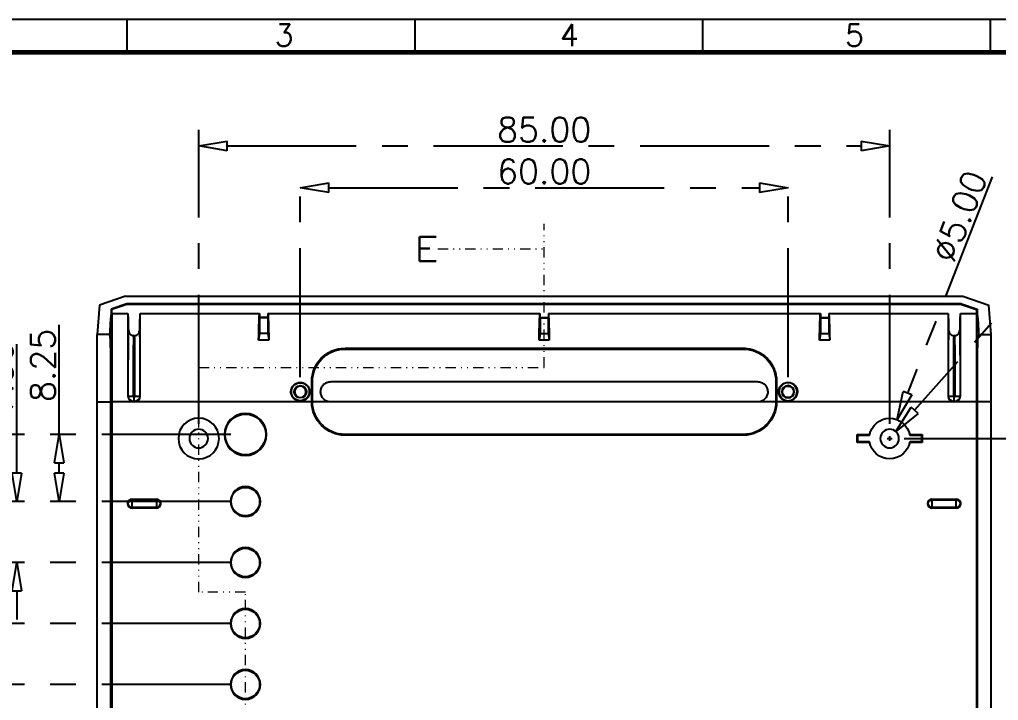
# Model space of a CAD drawing. Header units: millimetres. Extents: x 3683 to 5830, y 1279 to 1555.
# Drawn here: x 4621.1 to 4741.6, y 1471.3 to 1555 of the extents above; entities that cross this region are included whole.
import ezdxf

# ---------------------------------------------------------------- set-up
doc = ezdxf.new("R2010")
doc.units = ezdxf.units.MM
doc.header["$LTSCALE"] = 0.5
doc.linetypes.add('CENTER', pattern=[50.8, 31.75, -6.35, 6.35, -6.35])
doc.linetypes.add('DIVIDE', pattern=[31.75, 12.7, -6.35, 0, -6.35, 0, -6.35])
doc.layers.add('1', color=7, linetype='Continuous', true_color=0xffffff)
doc.layers.add('112', color=7, linetype='Continuous', true_color=0xffffff)
doc.layers.add('A1_KUANG', color=7, linetype='Continuous')
doc.layers.add('A4_KUANG', color=7, linetype='Continuous')
doc.layers.add('dim', color=82, linetype='Continuous', lineweight=9)
doc.layers.add('hatch', color=56, linetype='Continuous', lineweight=9)
doc.styles.add('blockfont', font='simplex.shx', dxfattribs={"bigfont": 'bigfont'})
doc.styles.get("Standard").update_dxf_attribs({"font": 'txt', "bigfont": 'gbcbig.shx'})
doc.dimstyles.new('VT-3.00', dxfattribs={"dimtxt": 3, "dimasz": 3.5, "dimexe": 2, "dimexo": 1.8, "dimgap": 0.5, "dimtad": 1, "dimzin": 0, "dimdsep": 46, "dimtxsty": 'Standard', "dimblk": 'CLOSEDBLANK', "dimcen": 0.3, "dimclrd": 1, "dimclre": 1, "dimclrt": 7, "dimadec": 1, "dimazin": 0, "dimtfac": 1, "dimtofl": 0, "dimtmove": 0, "dimatfit": 3, "dimldrblk": 'CLOSEDBLANK', "dimfxl": 0, "dimtolj": 1, "dimtzin": 0, "dimarcsym": 0})

# ---------------------------------------------------------------- blocks, each defined once
blk = doc.blocks.new('A$C3291225B')
at = {"layer": 'A4_KUANG'}
for p, q in [((53.317, 194.147), (53.317, 197.012)), ((78.543, 194.147), (78.543, 197.012)), ((103.769, 194.147), (103.769, 197.012)), ((128.995, 194.147), (128.995, 197.012)), ((258, 194.147), (2.865, 194.147))]:
    blk.add_line(p, q, dxfattribs=at)
at = {"layer": 'A4_KUANG', "color": 8}
blk.add_lwpolyline([(258, 0), (258, 197.012), (0, 197.012), (0, 0)], close=True, dxfattribs=at)
at = {"layer": 'A4_KUANG', "const_width": 0.4}
blk.add_lwpolyline([(2.865, 2.865), (2.865, 194.147), (255.126, 194.147), (255.135, 2.865), (2.865, 2.865)], dxfattribs=at)
at = {"layer": 'A4_KUANG'}
for s, p in [('3', (66.252, 194.69)), ('4', (91.254, 194.69)), ('5', (116.255, 194.69))]:
    blk.add_text(s, height=1.91, dxfattribs=at).set_placement(p)
blk = doc.blocks.new('_ClosedBlank')
at = {"color": 0, "linetype": 'ByBlock', "lineweight": -2}
for p, q in [((-1, 0.167), (0, 0)), ((-1, 0.167), (-1, -0.167)), ((0, 0), (-1, -0.167))]:
    blk.add_line(p, q, dxfattribs=at)
blk = doc.blocks.new('*D42')
at = {"layer": 'Defpoints', "color": 0, "linetype": 'CENTER'}
for p in [(9198.93, 3132.08), (9113.93, 3096.1), (9198.93, 3096.1)]:
    blk.add_point(p, dxfattribs=at)
at = {"layer": 'dim', "color": 1, "linetype": 'CENTER', "lineweight": -2}
for p, q in [((9113.93, 3097.9), (9113.93, 3134.08)), ((9198.93, 3097.9), (9198.93, 3134.08)), ((9117.43, 3132.08), (9195.43, 3132.08))]:
    blk.add_line(p, q, dxfattribs=at)
at = {"layer": 'dim', "color": 1, "linetype": 'CENTER', "lineweight": -2, "xscale": 3.5, "yscale": 3.5, "zscale": 3.5, "rotation": 180}
blk.add_blockref('_ClosedBlank', (9113.93, 3132.08), dxfattribs=at)
at = {"layer": 'dim', "color": 1, "linetype": 'CENTER', "lineweight": -2, "xscale": 3.5, "yscale": 3.5, "zscale": 3.5}
blk.add_blockref('_ClosedBlank', (9198.93, 3132.08), dxfattribs=at)
at = {"layer": 'dim', "color": 7, "linetype": 'CENTER', "insert": (9156.43, 3134.08), "char_height": 3, "attachment_point": 5}
blk.add_mtext('\\A1;85.00', dxfattribs=at)
blk = doc.blocks.new('*D43')
at = {"layer": 'Defpoints', "color": 0, "linetype": 'CENTER'}
for p in [(9198.93, 3096.1), (9217.4, 3096.1), (9198.93, 3051.1)]:
    blk.add_point(p, dxfattribs=at)
at = {"layer": 'dim', "color": 1, "linetype": 'CENTER', "lineweight": -2}
for p, q in [((9200.73, 3096.1), (9219.4, 3096.1)), ((9217.4, 3054.6), (9217.4, 3092.6)), ((9200.73, 3051.1), (9219.4, 3051.1))]:
    blk.add_line(p, q, dxfattribs=at)
at = {"layer": 'dim', "color": 1, "linetype": 'CENTER', "lineweight": -2, "xscale": 3.5, "yscale": 3.5, "zscale": 3.5}
for p, rotation in [((9217.4, 3096.1), 90), ((9217.4, 3051.1), 270)]:
    blk.add_blockref('_ClosedBlank', p, dxfattribs=dict(at, rotation=rotation))
at = {"layer": 'dim', "color": 7, "linetype": 'CENTER', "insert": (9215.4, 3073.6), "char_height": 3, "attachment_point": 5, "rotation": 90}
blk.add_mtext('\\A1;45.00', dxfattribs=at)
blk = doc.blocks.new('*D45')
at = {"layer": 'Defpoints', "color": 0, "linetype": 'CENTER'}
for p in [(9096.76, 3096.6), (9119.68, 3096.6), (9119.68, 3088.35)]:
    blk.add_point(p, dxfattribs=at)
at = {"layer": 'dim', "color": 1, "linetype": 'CENTER', "lineweight": -2}
for p, q in [((9096.76, 3096.6), (9096.76, 3110.1)), ((9117.88, 3096.6), (9094.76, 3096.6)), ((9096.76, 3091.85), (9096.76, 3093.1)), ((9117.88, 3088.35), (9094.76, 3088.35))]:
    blk.add_line(p, q, dxfattribs=at)
at = {"layer": 'dim', "color": 1, "linetype": 'CENTER', "lineweight": -2, "xscale": 3.5, "yscale": 3.5, "zscale": 3.5}
for p, rotation in [((9096.76, 3096.6), 90), ((9096.76, 3088.35), 270)]:
    blk.add_blockref('_ClosedBlank', p, dxfattribs=dict(at, rotation=rotation))
at = {"layer": 'dim', "color": 7, "linetype": 'CENTER', "insert": (9094.76, 3105.1), "char_height": 3, "attachment_point": 5, "rotation": 90}
blk.add_mtext('\\A1;8.25', dxfattribs=at)
blk = doc.blocks.new('*D46')
at = {"layer": 'Defpoints', "color": 0, "linetype": 'CENTER'}
for p in [(9091.56, 3088.35), (9119.68, 3088.35), (9119.68, 3080.85)]:
    blk.add_point(p, dxfattribs=at)
at = {"layer": 'dim', "color": 1, "linetype": 'CENTER', "lineweight": -2}
for p, q in [((9091.56, 3091.85), (9091.56, 3108.3)), ((9117.88, 3088.35), (9089.56, 3088.35)), ((9117.88, 3080.85), (9089.56, 3080.85)), ((9091.56, 3077.35), (9091.56, 3073.85))]:
    blk.add_line(p, q, dxfattribs=at)
at = {"layer": 'dim', "color": 1, "linetype": 'CENTER', "lineweight": -2, "xscale": 3.5, "yscale": 3.5, "zscale": 3.5}
for p, rotation in [((9091.56, 3088.35), 270), ((9091.56, 3080.85), 90)]:
    blk.add_blockref('_ClosedBlank', p, dxfattribs=dict(at, rotation=rotation))
at = {"layer": 'dim', "color": 7, "linetype": 'CENTER', "insert": (9089.56, 3103.55), "char_height": 3, "attachment_point": 5, "rotation": 90}
blk.add_mtext('\\A1;7.50', dxfattribs=at)
blk = doc.blocks.new('*D47')
at = {"layer": 'Defpoints', "color": 0, "linetype": 'CENTER'}
for p in [(9087.95, 3080.85), (9119.68, 3080.85), (9119.68, 3073.35)]:
    blk.add_point(p, dxfattribs=at)
at = {"layer": 'dim', "color": 1, "linetype": 'CENTER', "lineweight": -2}
for p, q in [((9087.95, 3084.35), (9087.95, 3097.35)), ((9117.88, 3080.85), (9085.95, 3080.85)), ((9117.88, 3073.35), (9085.95, 3073.35)), ((9087.95, 3069.85), (9087.95, 3066.35))]:
    blk.add_line(p, q, dxfattribs=at)
at = {"layer": 'dim', "color": 1, "linetype": 'CENTER', "lineweight": -2, "xscale": 3.5, "yscale": 3.5, "zscale": 3.5}
for p, rotation in [((9087.95, 3080.85), 270), ((9087.95, 3073.35), 90)]:
    blk.add_blockref('_ClosedBlank', p, dxfattribs=dict(at, rotation=rotation))
at = {"layer": 'dim', "color": 7, "linetype": 'CENTER', "insert": (9085.95, 3092.6), "char_height": 3, "attachment_point": 5, "rotation": 90}
blk.add_mtext('\\A1;7.50', dxfattribs=at)
blk = doc.blocks.new('*D48')
at = {"layer": 'Defpoints', "color": 0, "linetype": 'CENTER'}
for p in [(9083.32, 3096.6), (9119.68, 3096.6), (9119.68, 3065.85)]:
    blk.add_point(p, dxfattribs=at)
at = {"layer": 'dim', "color": 1, "linetype": 'CENTER', "lineweight": -2}
for p, q in [((9117.88, 3096.6), (9081.32, 3096.6)), ((9083.32, 3069.35), (9083.32, 3093.1)), ((9117.88, 3065.85), (9081.32, 3065.85))]:
    blk.add_line(p, q, dxfattribs=at)
at = {"layer": 'dim', "color": 1, "linetype": 'CENTER', "lineweight": -2, "xscale": 3.5, "yscale": 3.5, "zscale": 3.5}
for p, rotation in [((9083.32, 3096.6), 90), ((9083.32, 3065.85), 270)]:
    blk.add_blockref('_ClosedBlank', p, dxfattribs=dict(at, rotation=rotation))
at = {"layer": 'dim', "color": 7, "linetype": 'CENTER', "insert": (9081.32, 3081.22), "char_height": 3, "attachment_point": 5, "rotation": 90}
blk.add_mtext('\\A1;30.75', dxfattribs=at)
blk = doc.blocks.new('*D49')
at = {"layer": 'Defpoints', "color": 0, "linetype": 'CENTER'}
for p in [(9078.36, 3096.6), (9119.68, 3096.6), (9119.68, 3058.35)]:
    blk.add_point(p, dxfattribs=at)
at = {"layer": 'dim', "color": 1, "linetype": 'CENTER', "lineweight": -2}
for p, q in [((9117.88, 3096.6), (9076.36, 3096.6)), ((9078.36, 3061.85), (9078.36, 3093.1)), ((9117.88, 3058.35), (9076.36, 3058.35))]:
    blk.add_line(p, q, dxfattribs=at)
at = {"layer": 'dim', "color": 1, "linetype": 'CENTER', "lineweight": -2, "xscale": 3.5, "yscale": 3.5, "zscale": 3.5}
for p, rotation in [((9078.36, 3096.6), 90), ((9078.36, 3058.35), 270)]:
    blk.add_blockref('_ClosedBlank', p, dxfattribs=dict(at, rotation=rotation))
at = {"layer": 'dim', "color": 7, "linetype": 'CENTER', "insert": (9076.36, 3077.47), "char_height": 3, "attachment_point": 5, "rotation": 90}
blk.add_mtext('\\A1;38.25', dxfattribs=at)
blk = doc.blocks.new('*D50')
at = {"layer": 'Defpoints', "color": 0, "linetype": 'CENTER'}
for p in [(9186.43, 3126.94), (9126.43, 3101.85), (9186.43, 3101.85)]:
    blk.add_point(p, dxfattribs=at)
at = {"layer": 'dim', "color": 1, "linetype": 'CENTER', "lineweight": -2}
for p, q in [((9126.43, 3103.65), (9126.43, 3128.94)), ((9186.43, 3103.65), (9186.43, 3128.94)), ((9129.93, 3126.94), (9182.93, 3126.94))]:
    blk.add_line(p, q, dxfattribs=at)
at = {"layer": 'dim', "color": 1, "linetype": 'CENTER', "lineweight": -2, "xscale": 3.5, "yscale": 3.5, "zscale": 3.5, "rotation": 180}
blk.add_blockref('_ClosedBlank', (9126.43, 3126.94), dxfattribs=at)
at = {"layer": 'dim', "color": 1, "linetype": 'CENTER', "lineweight": -2, "xscale": 3.5, "yscale": 3.5, "zscale": 3.5}
blk.add_blockref('_ClosedBlank', (9186.43, 3126.94), dxfattribs=at)
at = {"layer": 'dim', "color": 7, "linetype": 'CENTER', "insert": (9156.43, 3128.94), "char_height": 3, "attachment_point": 5}
blk.add_mtext('\\A1;60.00', dxfattribs=at)
blk = doc.blocks.new('*D61')
at = {"layer": 'Defpoints', "color": 0, "linetype": 'CENTER'}
for p in [(9199.69, 3096.96), (9198.17, 3095.24)]:
    blk.add_point(p, dxfattribs=at)
at = {"layer": 'dim', "color": 1, "linetype": 'CENTER', "lineweight": -2}
for p, q in [((9224.07, 3124.57), (9202, 3099.58)), ((9198.63, 3096.1), (9199.23, 3096.1)), ((9198.93, 3095.8), (9198.93, 3096.4))]:
    blk.add_line(p, q, dxfattribs=at)
at = {"layer": 'dim', "color": 1, "linetype": 'CENTER', "lineweight": -2, "xscale": 3.5, "yscale": 3.5, "zscale": 3.5, "rotation": 228.5582415939083}
blk.add_blockref('_ClosedBlank', (9199.69, 3096.96), dxfattribs=at)
at = {"layer": 'dim', "color": 7, "linetype": 'CENTER', "insert": (9218.43, 3121.21), "char_height": 3, "attachment_point": 5, "rotation": 48.5582}
blk.add_mtext('\\A1;∅2.30', dxfattribs=at)
blk = doc.blocks.new('*D62')
at = {"layer": 'Defpoints', "color": 0, "linetype": 'CENTER'}
for p in [(9199.84, 3098.43), (9198.01, 3093.77)]:
    blk.add_point(p, dxfattribs=at)
at = {"layer": 'dim', "color": 1, "linetype": 'CENTER', "lineweight": -2}
for p, q in [((9211.55, 3128.28), (9201.12, 3101.68)), ((9198.63, 3096.1), (9199.23, 3096.1)), ((9198.93, 3095.8), (9198.93, 3096.4))]:
    blk.add_line(p, q, dxfattribs=at)
at = {"layer": 'dim', "color": 1, "linetype": 'CENTER', "lineweight": -2, "xscale": 3.5, "yscale": 3.5, "zscale": 3.5, "rotation": 248.5849533207467}
blk.add_blockref('_ClosedBlank', (9199.84, 3098.43), dxfattribs=at)
at = {"layer": 'dim', "color": 7, "linetype": 'CENTER', "insert": (9207.5, 3123.43), "char_height": 3, "attachment_point": 5, "rotation": 68.585}
blk.add_mtext('\\A1;∅5.00', dxfattribs=at)

msp = doc.modelspace()

# ---------------------------------------------------------------- linework, layer by layer
at = {"layer": '112', "color": 7}
for p, q in [((4634.168, 1520.968), (4630.984, 1519.876)), ((4634.168, 1520.968), (4737.168, 1520.968)), ((4737.168, 1520.968), (4740.353, 1519.876)), ((4630.984, 1519.876), (4630.668, 1516.268)), ((4634.322, 1520.047), (4632.416, 1519.393)), ((4634.335, 1519.968), (4632.468, 1519.328)), ((4634.335, 1519.968), (4634.322, 1520.047)), ((4737.015, 1520.047), (4634.322, 1520.047)), ((4737.002, 1519.968), (4634.335, 1519.968)), ((4737.002, 1519.968), (4737.015, 1520.047)), ((4737.002, 1519.968), (4738.868, 1519.328)), ((4737.015, 1520.047), (4738.921, 1519.393)), ((4740.668, 1516.268), (4740.353, 1519.876)), ((4632.416, 1519.393), (4632.416, 1518.872)), ((4632.468, 1519.328), (4632.416, 1519.393)), ((4632.468, 1518.865), (4632.468, 1519.328)), ((4632.468, 1518.865), (4634.468, 1518.865)), ((4635.968, 1518.865), (4650.651, 1518.865)), ((4650.651, 1518.865), (4650.651, 1518.368)), ((4651.686, 1518.865), (4651.686, 1518.368)), ((4651.686, 1518.865), (4685.151, 1518.865)), ((4685.151, 1518.865), (4685.151, 1518.368)), ((4686.186, 1518.865), (4686.186, 1518.368)), ((4686.186, 1518.865), (4719.651, 1518.865)), ((4719.651, 1518.865), (4719.651, 1518.368)), ((4720.686, 1518.865), (4720.686, 1518.368)), ((4720.686, 1518.865), (4735.368, 1518.865)), ((4736.868, 1518.865), (4738.868, 1518.865)), ((4738.868, 1519.328), (4738.921, 1519.393)), ((4738.868, 1519.328), (4738.868, 1518.865)), ((4738.921, 1519.393), (4738.921, 1518.872)), ((4650.668, 1518.316), (4650.651, 1518.368)), ((4651.686, 1518.368), (4650.651, 1518.368)), ((4650.668, 1518.316), (4650.668, 1516.368)), ((4651.668, 1518.316), (4650.668, 1518.316)), ((4651.668, 1518.316), (4651.686, 1518.368)), ((4651.668, 1518.316), (4651.668, 1516.368)), ((4685.168, 1518.316), (4685.151, 1518.368)), ((4685.151, 1518.368), (4686.186, 1518.368)), ((4685.168, 1518.316), (4685.168, 1516.368)), ((4685.168, 1518.316), (4686.168, 1518.316)), ((4686.168, 1518.316), (4686.186, 1518.368)), ((4686.168, 1518.316), (4686.168, 1516.368)), ((4719.668, 1518.316), (4719.651, 1518.368)), ((4719.651, 1518.368), (4720.686, 1518.368)), ((4719.668, 1518.316), (4719.668, 1516.368)), ((4719.668, 1518.316), (4720.668, 1518.316)), ((4720.668, 1518.316), (4720.686, 1518.368)), ((4720.668, 1518.316), (4720.668, 1516.368)), ((4630.668, 1507.968), (4630.668, 1516.268)), ((4632.216, 1516.268), (4630.668, 1516.268)), ((4635.157, 1516.132), (4635.28, 1516.132)), ((4650.668, 1516.368), (4650.539, 1515.587)), ((4651.668, 1516.368), (4650.668, 1516.368)), ((4651.668, 1516.368), (4651.798, 1515.587)), ((4685.168, 1516.368), (4685.039, 1515.587)), ((4685.168, 1516.368), (4686.168, 1516.368)), ((4686.168, 1516.368), (4686.298, 1515.587)), ((4719.668, 1516.368), (4719.539, 1515.587)), ((4719.668, 1516.368), (4720.668, 1516.368)), ((4720.668, 1516.368), (4720.798, 1515.587)), ((4736.057, 1516.132), (4736.18, 1516.132)), ((4739.121, 1516.268), (4740.668, 1516.268)), ((4740.668, 1507.968), (4740.668, 1516.268)), ((4650.539, 1515.587), (4651.798, 1515.587)), ((4685.039, 1515.587), (4686.298, 1515.587)), ((4719.539, 1515.587), (4720.798, 1515.587)), ((4661.168, 1514.57), (4710.168, 1514.57)), ((4661.168, 1514.57), (4661.168, 1514.468)), ((4661.168, 1514.468), (4710.168, 1514.468)), ((4710.168, 1514.57), (4710.168, 1514.468)), ((4657.08, 1510.472), (4657.168, 1510.468)), ((4659.418, 1510.468), (4711.918, 1510.468)), ((4714.257, 1510.472), (4714.168, 1510.468)), ((4630.668, 1507.968), (4632.374, 1507.968)), ((4630.668, 1450.968), (4630.668, 1507.968)), ((4632.374, 1507.968), (4632.468, 1507.968)), ((4632.374, 1450.768), (4632.374, 1507.968)), ((4635.218, 1507.968), (4632.468, 1507.968)), ((4632.468, 1507.968), (4632.468, 1450.768)), ((4634.505, 1508.718), (4634.468, 1508.718)), ((4635.218, 1508.005), (4635.218, 1508.562)), ((4635.218, 1508.005), (4635.218, 1507.968)), ((4657.08, 1507.968), (4635.218, 1507.968)), ((4635.968, 1508.718), (4635.931, 1508.718)), ((4657.08, 1507.968), (4657.168, 1507.968)), ((4659.418, 1507.968), (4657.168, 1507.968)), ((4711.918, 1507.968), (4659.418, 1507.968)), ((4714.168, 1507.968), (4711.918, 1507.968)), ((4714.256, 1507.968), (4714.168, 1507.968)), ((4736.118, 1507.968), (4714.256, 1507.968)), ((4735.368, 1508.718), (4735.405, 1508.718)), ((4736.118, 1508.005), (4736.118, 1508.562)), ((4736.118, 1508.005), (4736.118, 1507.968)), ((4738.868, 1507.968), (4736.118, 1507.968)), ((4736.831, 1508.718), (4736.868, 1508.718)), ((4738.963, 1507.968), (4738.868, 1507.968)), ((4738.868, 1507.968), (4738.868, 1450.768)), ((4740.668, 1507.968), (4738.963, 1507.968)), ((4738.963, 1450.768), (4738.963, 1507.968)), ((4740.668, 1450.968), (4740.668, 1507.968)), ((4661.168, 1503.88), (4661.168, 1503.968)), ((4710.168, 1503.968), (4661.168, 1503.968)), ((4710.168, 1503.88), (4661.168, 1503.88)), ((4710.168, 1503.88), (4710.168, 1503.968)), ((4724.257, 1503.879), (4724.168, 1503.968)), ((4724.168, 1502.968), (4724.168, 1503.968)), ((4724.168, 1503.968), (4725.719, 1503.968)), ((4724.257, 1503.057), (4724.168, 1502.968)), ((4725.719, 1502.968), (4724.168, 1502.968)), ((4724.257, 1503.879), (4725.702, 1503.879)), ((4724.257, 1503.057), (4724.257, 1503.879)), ((4725.702, 1503.057), (4724.257, 1503.057)), ((4730.618, 1503.968), (4732.168, 1503.968)), ((4732.168, 1502.968), (4730.618, 1502.968)), ((4730.634, 1503.879), (4732.079, 1503.879)), ((4732.079, 1503.057), (4730.634, 1503.057)), ((4732.079, 1503.879), (4732.168, 1503.968)), ((4732.079, 1503.879), (4732.079, 1503.057)), ((4732.079, 1503.057), (4732.168, 1502.968)), ((4732.168, 1503.968), (4732.168, 1502.968)), ((4634.968, 1495.938), (4634.968, 1496.015)), ((4634.968, 1496.015), (4637.968, 1496.015)), ((4634.968, 1494.998), (4634.968, 1495.938)), ((4634.968, 1495.938), (4637.968, 1495.938)), ((4637.968, 1496.015), (4637.968, 1495.938)), ((4637.968, 1495.938), (4637.968, 1494.998)), ((4733.368, 1496.015), (4733.368, 1495.938)), ((4733.368, 1496.015), (4736.368, 1496.015)), ((4733.368, 1495.938), (4733.368, 1494.998)), ((4733.368, 1495.938), (4736.368, 1495.938)), ((4736.368, 1495.938), (4736.368, 1496.015)), ((4736.368, 1494.998), (4736.368, 1495.938)), ((4637.968, 1494.999), (4634.968, 1494.999)), ((4634.968, 1494.921), (4634.968, 1494.998)), ((4637.968, 1494.921), (4634.968, 1494.921)), ((4637.968, 1494.998), (4637.968, 1494.921)), ((4736.368, 1494.999), (4733.368, 1494.999)), ((4733.368, 1494.998), (4733.368, 1494.921)), ((4736.368, 1494.921), (4733.368, 1494.921)), ((4736.368, 1494.921), (4736.368, 1494.998))]:
    msp.add_line(p, q, dxfattribs=at)
for centre, radius in [((4655.668, 1509.218), 0.761), ((4715.668, 1509.218), 0.7), ((4648.918, 1503.968), 2.5), ((4648.918, 1495.718), 1.75), ((4648.918, 1488.218), 1.75), ((4648.918, 1480.718), 1.75), ((4648.918, 1473.218), 1.75)]:
    msp.add_circle(centre, radius, dxfattribs=at)
at = {"layer": '112', "color": 7, "extrusion": (0, 0, -1)}
for centre, radius in [((-4655.668, 1509.218), 0.7), ((-4715.668, 1509.218), 0.761), ((-4648.918, 1503.968), 2.588), ((-4643.168, 1503.468), 2.5), ((-4643.168, 1503.468), 1.15), ((-4728.168, 1503.468), 1.15), ((-4648.918, 1495.718), 1.838), ((-4648.918, 1488.218), 1.838), ((-4648.918, 1480.718), 1.838), ((-4648.918, 1473.218), 1.838)]:
    msp.add_circle(centre, radius, dxfattribs=at)
for centre, radius, start, end in [((-4661.168, 1507.968), 4.088, 270, 0), ((-4661.168, 1507.968), 4, 270, 0), ((-4710.168, 1507.968), 4.088, 180, 270), ((-4710.168, 1507.968), 4, 180, 270), ((-4728.168, 1503.468), 2.5, 9.46209, 170.53791), ((-4728.168, 1503.468), 2.5, 189.46209, 350.53791), ((-4634.968, 1495.468), 0.47, 270, 90), ((-4637.968, 1495.468), 0.47, 90, 270), ((-4733.368, 1495.468), 0.47, 270, 90), ((-4736.368, 1495.468), 0.47, 90, 270)]:
    msp.add_arc(centre, radius, start, end, dxfattribs=at)
at = {"layer": '112', "color": 7}
for centre, start, end in [((4634.968, 1495.468), 90, 270), ((4637.968, 1495.468), 270, 90), ((4733.368, 1495.468), 90, 270), ((4736.368, 1495.468), 270, 90)]:
    msp.add_arc(centre, 0.547, start, end, dxfattribs=at)
at = {"layer": '112', "color": 7, "extrusion": (0, 0, -1)}
for centre, start_param, end_param in [((4650.677, 1507.968), 2.3358836, 3.0048028), ((4651.66, 1507.968), 3.2783825, 3.9473017), ((4685.177, 1507.968), 2.3358836, 3.0048028), ((4686.16, 1507.968), 3.2783825, 3.9473017), ((4719.677, 1507.968), 2.3358836, 3.0048028), ((4720.66, 1507.968), 3.2783825, 3.9473017)]:
    msp.add_ellipse(centre, major_axis=(0, -11), ratio=0.0174551, start_param=start_param, end_param=end_param, dxfattribs=at)
at = {"layer": '112', "color": 7}
for centre, major_axis, ratio, start_param, end_param in [((4635.105, 1508.719), (-0.6, 0), 0.0843553, 0.0175157, 1.5708203), ((4635.332, 1508.719), (0.6, 0), 0.0843548, 4.712365, 6.2656696), ((4736.005, 1508.719), (-0.6, 0), 0.0843553, 0.0175157, 1.5708203), ((4736.232, 1508.719), (0.6, 0), 0.0843548, 4.712365, 6.2656696)]:
    msp.add_ellipse(centre, major_axis=major_axis, ratio=ratio, start_param=start_param, end_param=end_param, dxfattribs=at)
for points, knots in [([(4632.416, 1518.872), (4632.362, 1518.659), (4632.348, 1518.437), (4632.328, 1518.218), (4632.27, 1517.57), (4632.242, 1516.919), (4632.216, 1516.268)], [0, 0, 0, 0, 0.2526191, 0.2526191, 0.2526191, 1, 1, 1, 1]), ([(4632.468, 1518.865), (4632.468, 1518.507), (4632.468, 1517.178), (4632.468, 1513.215), (4632.468, 1510.597), (4632.468, 1507.968)], [0, 0, 0, 0, 0.5, 0.5, 1, 1, 1, 1]), ([(4634.468, 1518.865), (4634.468, 1518.779), (4634.468, 1518.641), (4634.468, 1518.403), (4634.468, 1518.352), (4634.468, 1518.244), (4634.468, 1518.186), (4634.468, 1518.006), (4634.468, 1517.873), (4634.468, 1517.443), (4634.468, 1517.11), (4634.468, 1516.637), (4634.468, 1516.539), (4634.468, 1516.339), (4634.468, 1516.235), (4634.468, 1515.92), (4634.468, 1515.701), (4634.468, 1515.018), (4634.468, 1514.528), (4634.468, 1513.743), (4634.468, 1513.471), (4634.468, 1512.919), (4634.468, 1512.638), (4634.468, 1511.782), (4634.468, 1511.192), (4634.468, 1510.278), (4634.468, 1509.968), (4634.468, 1509.346), (4634.468, 1509.033), (4634.468, 1508.718)], [0, 0, 0, 0, 0.125, 0.125, 0.15625, 0.15625, 0.1875, 0.1875, 0.25, 0.25, 0.375, 0.375, 0.40625, 0.40625, 0.4375, 0.4375, 0.5, 0.5, 0.625, 0.625, 0.6875, 0.6875, 0.75, 0.75, 0.875, 0.875, 0.9375, 0.9375, 1, 1, 1, 1]), ([(4634.558, 1516.725), (4634.558, 1516.742), (4634.558, 1516.759), (4634.557, 1516.776), (4634.541, 1517.473), (4634.557, 1518.174), (4634.468, 1518.865)], [0, 0, 0, 0, 0.0236786, 0.0236786, 0.0236786, 1, 1, 1, 1]), ([(4635.968, 1508.718), (4635.968, 1509.349), (4635.968, 1509.967), (4635.968, 1510.875), (4635.968, 1511.175), (4635.968, 1511.767), (4635.968, 1512.061), (4635.968, 1512.93), (4635.968, 1513.48), (4635.968, 1514.262), (4635.968, 1514.515), (4635.968, 1514.884), (4635.968, 1515.005), (4635.968, 1515.244), (4635.968, 1515.362), (4635.968, 1515.939), (4635.968, 1516.357), (4635.968, 1516.921), (4635.968, 1517.099), (4635.968, 1517.35), (4635.968, 1517.431), (4635.968, 1517.588), (4635.968, 1517.663), (4635.968, 1518.026), (4635.968, 1518.264), (4635.968, 1518.641), (4635.968, 1518.779), (4635.968, 1518.865)], [0, 0, 0, 0, 0.125, 0.125, 0.1875, 0.1875, 0.25, 0.25, 0.375, 0.375, 0.4375, 0.4375, 0.46875, 0.46875, 0.5, 0.5, 0.625, 0.625, 0.6875, 0.6875, 0.71875, 0.71875, 0.75, 0.75, 0.875, 0.875, 1, 1, 1, 1]), ([(4735.368, 1518.865), (4735.368, 1518.779), (4735.368, 1518.641), (4735.368, 1518.403), (4735.368, 1518.352), (4735.368, 1518.244), (4735.368, 1518.186), (4735.368, 1518.006), (4735.368, 1517.873), (4735.368, 1517.443), (4735.368, 1517.11), (4735.368, 1516.637), (4735.368, 1516.539), (4735.368, 1516.339), (4735.368, 1516.235), (4735.368, 1515.92), (4735.368, 1515.701), (4735.368, 1515.018), (4735.368, 1514.528), (4735.368, 1513.743), (4735.368, 1513.471), (4735.368, 1512.919), (4735.368, 1512.638), (4735.368, 1511.782), (4735.368, 1511.192), (4735.368, 1510.278), (4735.368, 1509.968), (4735.368, 1509.346), (4735.368, 1509.033), (4735.368, 1508.718)], [0, 0, 0, 0, 0.125, 0.125, 0.15625, 0.15625, 0.1875, 0.1875, 0.25, 0.25, 0.375, 0.375, 0.40625, 0.40625, 0.4375, 0.4375, 0.5, 0.5, 0.625, 0.625, 0.6875, 0.6875, 0.75, 0.75, 0.875, 0.875, 0.9375, 0.9375, 1, 1, 1, 1]), ([(4736.868, 1508.718), (4736.868, 1509.349), (4736.868, 1509.967), (4736.868, 1510.875), (4736.868, 1511.175), (4736.868, 1511.767), (4736.868, 1512.061), (4736.868, 1512.93), (4736.868, 1513.48), (4736.868, 1514.262), (4736.868, 1514.515), (4736.868, 1514.884), (4736.868, 1515.005), (4736.868, 1515.244), (4736.868, 1515.362), (4736.868, 1515.939), (4736.868, 1516.357), (4736.868, 1516.921), (4736.868, 1517.099), (4736.868, 1517.35), (4736.868, 1517.431), (4736.868, 1517.588), (4736.868, 1517.663), (4736.868, 1518.026), (4736.868, 1518.264), (4736.868, 1518.641), (4736.868, 1518.779), (4736.868, 1518.865)], [0, 0, 0, 0, 0.125, 0.125, 0.1875, 0.1875, 0.25, 0.25, 0.375, 0.375, 0.4375, 0.4375, 0.46875, 0.46875, 0.5, 0.5, 0.625, 0.625, 0.6875, 0.6875, 0.71875, 0.71875, 0.75, 0.75, 0.875, 0.875, 1, 1, 1, 1]), ([(4738.868, 1518.865), (4738.868, 1518.858), (4738.868, 1518.842), (4738.868, 1518.815), (4738.868, 1518.787), (4738.868, 1518.755), (4738.868, 1518.722), (4738.868, 1518.685), (4738.868, 1518.647), (4738.868, 1518.606), (4738.868, 1518.562), (4738.868, 1518.516), (4738.868, 1518.468), (4738.868, 1518.417), (4738.868, 1518.364), (4738.868, 1518.308), (4738.868, 1518.251), (4738.868, 1518.19), (4738.868, 1518.128), (4738.868, 1518.063), (4738.868, 1517.859), (4738.868, 1517.471), (4738.868, 1516.816), (4738.868, 1516.06), (4738.868, 1515.337), (4738.868, 1514.525), (4738.868, 1513.692), (4738.868, 1512.723), (4738.868, 1511.846), (4738.868, 1510.928), (4738.868, 1510.114), (4738.868, 1509.427), (4738.868, 1508.967), (4738.868, 1508.573), (4738.868, 1508.248), (4738.868, 1508.054), (4738.868, 1507.968)], [0, 0, 0, 0, 0.0105179, 0.0210383, 0.031561, 0.0420857, 0.0526121, 0.06314, 0.0736691, 0.0841991, 0.0947297, 0.1052608, 0.1157919, 0.1263229, 0.1368542, 0.1473861, 0.1579187, 0.1684519, 0.1789857, 0.1895202, 0.2000553, 0.2750737, 0.3500681, 0.4250439, 0.5000016, 0.5412149, 0.624983, 0.6911274, 0.7499772, 0.8058976, 0.8749703, 0.9087016, 0.9380736, 0.9630837, 0.9837276, 1, 1, 1, 1]), ([(4738.921, 1518.872), (4738.975, 1518.659), (4738.989, 1518.437), (4739.008, 1518.218), (4739.066, 1517.57), (4739.095, 1516.919), (4739.121, 1516.268)], [0, 0, 0, 0, 0.2525874, 0.2525874, 0.2525874, 1, 1, 1, 1]), ([(4632.374, 1507.968), (4632.374, 1510.163), (4632.368, 1512.308), (4632.328, 1515.371), (4632.292, 1516.268), (4632.216, 1516.268)], [0, 0, 0, 0, 0.5, 0.5, 1, 1, 1, 1]), ([(4634.505, 1508.718), (4634.506, 1510.652), (4634.508, 1512.53), (4634.522, 1515.422), (4634.532, 1516.393), (4634.558, 1516.725)], [0, 0, 0, 0, 0.5, 0.5, 1, 1, 1, 1]), ([(4634.558, 1516.725), (4634.559, 1516.686), (4634.564, 1516.648), (4634.58, 1516.572), (4634.592, 1516.534), (4634.622, 1516.463), (4634.641, 1516.429), (4634.684, 1516.364), (4634.709, 1516.334), (4634.764, 1516.279), (4634.794, 1516.254), (4634.859, 1516.211), (4634.893, 1516.192), (4635, 1516.147), (4635.078, 1516.132), (4635.157, 1516.132)], [0, 0, 0, 0, 0.125, 0.125, 0.25, 0.25, 0.375, 0.375, 0.5, 0.5, 0.625, 0.625, 0.75, 0.75, 1, 1, 1, 1]), ([(4635.157, 1516.132), (4635.131, 1515.802), (4635.121, 1514.886), (4635.108, 1512.197), (4635.106, 1510.483), (4635.105, 1508.668)], [0, 0, 0, 0, 0.5, 0.5, 1, 1, 1, 1]), ([(4635.28, 1516.132), (4635.319, 1516.132), (4635.358, 1516.135), (4635.434, 1516.151), (4635.471, 1516.162), (4635.543, 1516.192), (4635.577, 1516.21), (4635.642, 1516.254), (4635.672, 1516.279), (4635.754, 1516.361), (4635.799, 1516.427), (4635.86, 1516.569), (4635.876, 1516.647), (4635.878, 1516.725)], [0, 0, 0, 0, 0.125, 0.125, 0.25, 0.25, 0.375, 0.375, 0.5, 0.5, 0.75, 0.75, 1, 1, 1, 1]), ([(4635.331, 1508.668), (4635.331, 1510.483), (4635.329, 1512.197), (4635.316, 1514.886), (4635.305, 1515.802), (4635.28, 1516.132)], [0, 0, 0, 0, 0.5, 0.5, 1, 1, 1, 1]), ([(4635.878, 1516.725), (4635.905, 1516.393), (4635.915, 1515.422), (4635.929, 1512.53), (4635.931, 1510.657), (4635.931, 1508.718)], [0, 0, 0, 0, 0.5, 0.5, 1, 1, 1, 1]), ([(4735.405, 1508.718), (4735.406, 1510.652), (4735.408, 1512.53), (4735.422, 1515.422), (4735.432, 1516.393), (4735.458, 1516.725)], [0, 0, 0, 0, 0.5, 0.5, 1, 1, 1, 1]), ([(4735.458, 1516.725), (4735.459, 1516.686), (4735.464, 1516.648), (4735.48, 1516.572), (4735.492, 1516.534), (4735.522, 1516.463), (4735.541, 1516.429), (4735.584, 1516.364), (4735.609, 1516.334), (4735.664, 1516.279), (4735.694, 1516.254), (4735.759, 1516.211), (4735.793, 1516.192), (4735.9, 1516.147), (4735.978, 1516.132), (4736.057, 1516.132)], [0, 0, 0, 0, 0.125, 0.125, 0.25, 0.25, 0.375, 0.375, 0.5, 0.5, 0.625, 0.625, 0.75, 0.75, 1, 1, 1, 1]), ([(4736.057, 1516.132), (4736.031, 1515.802), (4736.021, 1514.886), (4736.008, 1512.197), (4736.006, 1510.483), (4736.005, 1508.668)], [0, 0, 0, 0, 0.5, 0.5, 1, 1, 1, 1]), ([(4736.18, 1516.132), (4736.219, 1516.132), (4736.258, 1516.135), (4736.334, 1516.151), (4736.371, 1516.162), (4736.443, 1516.192), (4736.477, 1516.21), (4736.542, 1516.254), (4736.572, 1516.279), (4736.654, 1516.361), (4736.699, 1516.427), (4736.76, 1516.569), (4736.776, 1516.647), (4736.778, 1516.725)], [0, 0, 0, 0, 0.125, 0.125, 0.25, 0.25, 0.375, 0.375, 0.5, 0.5, 0.75, 0.75, 1, 1, 1, 1]), ([(4736.231, 1508.668), (4736.231, 1510.483), (4736.229, 1512.197), (4736.216, 1514.886), (4736.205, 1515.802), (4736.18, 1516.132)], [0, 0, 0, 0, 0.5, 0.5, 1, 1, 1, 1]), ([(4736.778, 1516.725), (4736.805, 1516.393), (4736.815, 1515.422), (4736.829, 1512.53), (4736.831, 1510.657), (4736.831, 1508.718)], [0, 0, 0, 0, 0.5, 0.5, 1, 1, 1, 1]), ([(4738.963, 1507.968), (4738.963, 1510.156), (4738.968, 1512.304), (4739.008, 1515.368), (4739.044, 1516.268), (4739.121, 1516.268)], [0, 0, 0, 0, 0.5, 0.5, 1, 1, 1, 1]), ([(4657.08, 1510.472), (4657.08, 1511.577), (4657.52, 1512.593), (4658.977, 1514.085), (4660.032, 1514.57), (4661.168, 1514.57)], [0, 0, 0, 0, 0.5, 0.5, 1, 1, 1, 1]), ([(4657.168, 1510.468), (4657.168, 1511.547), (4657.597, 1512.539), (4659.027, 1513.998), (4660.059, 1514.468), (4661.168, 1514.468)], [0, 0, 0, 0, 0.5, 0.5, 1, 1, 1, 1]), ([(4710.168, 1514.57), (4710.452, 1514.57), (4710.729, 1514.54), (4711.136, 1514.455), (4711.271, 1514.419), (4711.534, 1514.335), (4711.662, 1514.287), (4711.91, 1514.18), (4712.03, 1514.12), (4712.264, 1513.99), (4712.379, 1513.919), (4712.706, 1513.694), (4712.906, 1513.526), (4713.179, 1513.246), (4713.267, 1513.147), (4713.43, 1512.944), (4713.507, 1512.839), (4713.721, 1512.513), (4713.843, 1512.283), (4713.995, 1511.917), (4714.04, 1511.791), (4714.117, 1511.537), (4714.15, 1511.408), (4714.229, 1511.016), (4714.257, 1510.748), (4714.257, 1510.472)], [0, 0, 0, 0, 0.125, 0.125, 0.1875, 0.1875, 0.25, 0.25, 0.3125, 0.3125, 0.375, 0.375, 0.5, 0.5, 0.5625, 0.5625, 0.625, 0.625, 0.75, 0.75, 0.8125, 0.8125, 0.875, 0.875, 1, 1, 1, 1]), ([(4710.168, 1514.468), (4711.276, 1514.468), (4712.31, 1513.997), (4713.738, 1512.541), (4714.168, 1511.546), (4714.168, 1510.468)], [0, 0, 0, 0, 0.5, 0.5, 1, 1, 1, 1]), ([(4654.526, 1509.346), (4654.517, 1509.271), (4654.516, 1509.196), (4654.529, 1509.047), (4654.543, 1508.972), (4654.586, 1508.828), (4654.613, 1508.758), (4654.682, 1508.624), (4654.724, 1508.559), (4654.817, 1508.441), (4654.869, 1508.388), (4654.986, 1508.29), (4655.049, 1508.247), (4655.181, 1508.175), (4655.251, 1508.145), (4655.395, 1508.099), (4655.469, 1508.084), (4655.619, 1508.067), (4655.695, 1508.066), (4655.846, 1508.08), (4655.92, 1508.094), (4656.065, 1508.137), (4656.136, 1508.166), (4656.269, 1508.236), (4656.332, 1508.277), (4656.451, 1508.372), (4656.505, 1508.425), (4656.6, 1508.541), (4656.643, 1508.604), (4656.715, 1508.737), (4656.744, 1508.807), (4656.788, 1508.95), (4656.804, 1509.025), (4656.82, 1509.174), (4656.82, 1509.249), (4656.806, 1509.399), (4656.792, 1509.473), (4656.749, 1509.616), (4656.721, 1509.685), (4656.651, 1509.819), (4656.611, 1509.881), (4656.518, 1509.997), (4656.464, 1510.052), (4656.349, 1510.147), (4656.287, 1510.189), (4656.155, 1510.261), (4656.085, 1510.291), (4655.942, 1510.337), (4655.869, 1510.353), (4655.717, 1510.37), (4655.642, 1510.37), (4655.492, 1510.357), (4655.417, 1510.342), (4655.272, 1510.299), (4655.203, 1510.271), (4655.07, 1510.202), (4655.006, 1510.16), (4654.889, 1510.067), (4654.836, 1510.015), (4654.739, 1509.9), (4654.697, 1509.838), (4654.626, 1509.707), (4654.596, 1509.638), (4654.55, 1509.495), (4654.534, 1509.421), (4654.526, 1509.346)], [0, 0, 0, 0, 0.03125, 0.03125, 0.0625, 0.0625, 0.09375, 0.09375, 0.125, 0.125, 0.15625, 0.15625, 0.1875, 0.1875, 0.21875, 0.21875, 0.25, 0.25, 0.28125, 0.28125, 0.3125, 0.3125, 0.34375, 0.34375, 0.375, 0.375, 0.40625, 0.40625, 0.4375, 0.4375, 0.46875, 0.46875, 0.5, 0.5, 0.53125, 0.53125, 0.5625, 0.5625, 0.59375, 0.59375, 0.625, 0.625, 0.65625, 0.65625, 0.6875, 0.6875, 0.71875, 0.71875, 0.75, 0.75, 0.78125, 0.78125, 0.8125, 0.8125, 0.84375, 0.84375, 0.875, 0.875, 0.90625, 0.90625, 0.9375, 0.9375, 0.96875, 0.96875, 1, 1, 1, 1]), ([(4654.802, 1509.917), (4654.88, 1510.016), (4654.976, 1510.103), (4655.083, 1510.169), (4655.186, 1510.234), (4655.301, 1510.282), (4655.419, 1510.31), (4655.542, 1510.339), (4655.671, 1510.346), (4655.796, 1510.331), (4655.915, 1510.317), (4656.034, 1510.282), (4656.142, 1510.23), (4656.255, 1510.176), (4656.361, 1510.102), (4656.449, 1510.014), (4656.536, 1509.926), (4656.609, 1509.822), (4656.662, 1509.711), (4656.715, 1509.6), (4656.751, 1509.478), (4656.765, 1509.356), (4656.779, 1509.231), (4656.772, 1509.101), (4656.743, 1508.979), (4656.715, 1508.86), (4656.667, 1508.743), (4656.602, 1508.639), (4656.535, 1508.531), (4656.448, 1508.434), (4656.348, 1508.356), (4656.252, 1508.281), (4656.142, 1508.222), (4656.027, 1508.182), (4655.909, 1508.141), (4655.782, 1508.119), (4655.657, 1508.121), (4655.534, 1508.122), (4655.41, 1508.145), (4655.295, 1508.187), (4655.18, 1508.229), (4655.07, 1508.29), (4654.975, 1508.367), (4654.878, 1508.446), (4654.793, 1508.543), (4654.728, 1508.65), (4654.666, 1508.754), (4654.619, 1508.869), (4654.592, 1508.987), (4654.575, 1509.063), (4654.565, 1509.141), (4654.565, 1509.219)], [0.10830309, 0.10830309, 0.10830309, 0.10830309, 0.16282751, 0.16282751, 0.16282751, 0.21559056, 0.21559056, 0.21559056, 0.27022388, 0.27022388, 0.27022388, 0.32232883, 0.32232883, 0.32232883, 0.3766421, 0.3766421, 0.3766421, 0.43015214, 0.43015214, 0.43015214, 0.48362972, 0.48362972, 0.48362972, 0.53824169, 0.53824169, 0.53824169, 0.59143255, 0.59143255, 0.59143255, 0.64652199, 0.64652199, 0.64652199, 0.69927222, 0.69927222, 0.69927222, 0.75350325, 0.75350325, 0.75350325, 0.80662158, 0.80662158, 0.80662158, 0.85970485, 0.85970485, 0.85970485, 0.91403225, 0.91403225, 0.91403225, 0.96649518, 0.96649518, 0.96649518, 1, 1, 1, 1]), ([(4657.168, 1507.968), (4657.168, 1508.389), (4657.168, 1508.809), (4657.168, 1509.645), (4657.168, 1510.059), (4657.168, 1510.468)], [0, 0, 0, 0, 0.5, 0.5, 1, 1, 1, 1]), ([(4659.418, 1507.968), (4659.335, 1507.968), (4659.254, 1507.977), (4659.094, 1508.01), (4659.014, 1508.034), (4658.862, 1508.097), (4658.79, 1508.136), (4658.654, 1508.227), (4658.589, 1508.279), (4658.474, 1508.395), (4658.422, 1508.459), (4658.332, 1508.597), (4658.294, 1508.67), (4658.232, 1508.821), (4658.208, 1508.9), (4658.176, 1509.061), (4658.168, 1509.142), (4658.169, 1509.304), (4658.177, 1509.387), (4658.21, 1509.546), (4658.234, 1509.624), (4658.296, 1509.774), (4658.335, 1509.846), (4658.425, 1509.981), (4658.476, 1510.044), (4658.592, 1510.16), (4658.655, 1510.211), (4658.756, 1510.279), (4658.791, 1510.3), (4658.863, 1510.339), (4658.9, 1510.356), (4659.014, 1510.404), (4659.092, 1510.428), (4659.252, 1510.46), (4659.335, 1510.468), (4659.418, 1510.468)], [0, 0, 0, 0, 0.0625, 0.0625, 0.125, 0.125, 0.1875, 0.1875, 0.25, 0.25, 0.3125, 0.3125, 0.375, 0.375, 0.4375, 0.4375, 0.5, 0.5, 0.5625, 0.5625, 0.625, 0.625, 0.6875, 0.6875, 0.75, 0.75, 0.8125, 0.8125, 0.84375, 0.84375, 0.875, 0.875, 0.9375, 0.9375, 1, 1, 1, 1]), ([(4711.918, 1510.468), (4712.001, 1510.468), (4712.083, 1510.46), (4712.243, 1510.427), (4712.322, 1510.403), (4712.473, 1510.34), (4712.545, 1510.301), (4712.681, 1510.211), (4712.745, 1510.159), (4712.86, 1510.045), (4712.911, 1509.982), (4713.001, 1509.846), (4713.04, 1509.774), (4713.102, 1509.625), (4713.126, 1509.546), (4713.159, 1509.386), (4713.168, 1509.306), (4713.169, 1509.143), (4713.161, 1509.061), (4713.129, 1508.9), (4713.106, 1508.822), (4713.044, 1508.67), (4713.005, 1508.597), (4712.915, 1508.46), (4712.864, 1508.397), (4712.747, 1508.279), (4712.684, 1508.227), (4712.582, 1508.159), (4712.547, 1508.137), (4712.475, 1508.098), (4712.437, 1508.08), (4712.323, 1508.033), (4712.245, 1508.009), (4712.084, 1507.977), (4712.001, 1507.968), (4711.918, 1507.968)], [0, 0, 0, 0, 0.0625, 0.0625, 0.125, 0.125, 0.1875, 0.1875, 0.25, 0.25, 0.3125, 0.3125, 0.375, 0.375, 0.4375, 0.4375, 0.5, 0.5, 0.5625, 0.5625, 0.625, 0.625, 0.6875, 0.6875, 0.75, 0.75, 0.8125, 0.8125, 0.84375, 0.84375, 0.875, 0.875, 0.9375, 0.9375, 1, 1, 1, 1]), ([(4714.168, 1510.468), (4714.168, 1510.059), (4714.168, 1509.644), (4714.168, 1508.808), (4714.168, 1508.389), (4714.168, 1507.968)], [0, 0, 0, 0, 0.5, 0.5, 1, 1, 1, 1]), ([(4716.811, 1509.09), (4716.82, 1509.165), (4716.821, 1509.24), (4716.808, 1509.389), (4716.794, 1509.463), (4716.752, 1509.607), (4716.724, 1509.676), (4716.656, 1509.809), (4716.616, 1509.874), (4716.524, 1509.991), (4716.472, 1510.044), (4716.358, 1510.142), (4716.295, 1510.185), (4716.164, 1510.257), (4716.095, 1510.288), (4715.951, 1510.335), (4715.877, 1510.351), (4715.728, 1510.369), (4715.651, 1510.371), (4715.501, 1510.358), (4715.427, 1510.345), (4715.282, 1510.303), (4715.211, 1510.275), (4715.077, 1510.207), (4715.014, 1510.166), (4714.895, 1510.073), (4714.841, 1510.021), (4714.745, 1509.908), (4714.702, 1509.845), (4714.629, 1509.714), (4714.599, 1509.646), (4714.553, 1509.504), (4714.536, 1509.43), (4714.518, 1509.282), (4714.516, 1509.207), (4714.527, 1509.057), (4714.541, 1508.982), (4714.581, 1508.838), (4714.609, 1508.767), (4714.677, 1508.632), (4714.717, 1508.568), (4714.81, 1508.45), (4714.863, 1508.394), (4714.978, 1508.296), (4715.04, 1508.253), (4715.171, 1508.18), (4715.242, 1508.149), (4715.385, 1508.102), (4715.458, 1508.086), (4715.609, 1508.067), (4715.685, 1508.066), (4715.835, 1508.078), (4715.91, 1508.092), (4716.055, 1508.134), (4716.125, 1508.161), (4716.26, 1508.23), (4716.324, 1508.271), (4716.443, 1508.365), (4716.497, 1508.417), (4716.594, 1508.532), (4716.637, 1508.595), (4716.71, 1508.727), (4716.74, 1508.796), (4716.786, 1508.941), (4716.802, 1509.015), (4716.811, 1509.09)], [0, 0, 0, 0, 0.03125, 0.03125, 0.0625, 0.0625, 0.09375, 0.09375, 0.125, 0.125, 0.15625, 0.15625, 0.1875, 0.1875, 0.21875, 0.21875, 0.25, 0.25, 0.28125, 0.28125, 0.3125, 0.3125, 0.34375, 0.34375, 0.375, 0.375, 0.40625, 0.40625, 0.4375, 0.4375, 0.46875, 0.46875, 0.5, 0.5, 0.53125, 0.53125, 0.5625, 0.5625, 0.59375, 0.59375, 0.625, 0.625, 0.65625, 0.65625, 0.6875, 0.6875, 0.71875, 0.71875, 0.75, 0.75, 0.78125, 0.78125, 0.8125, 0.8125, 0.84375, 0.84375, 0.875, 0.875, 0.90625, 0.90625, 0.9375, 0.9375, 0.96875, 0.96875, 1, 1, 1, 1]), ([(4716.533, 1509.919), (4716.455, 1510.018), (4716.358, 1510.105), (4716.25, 1510.171), (4716.147, 1510.235), (4716.032, 1510.283), (4715.914, 1510.31), (4715.792, 1510.339), (4715.663, 1510.346), (4715.538, 1510.331), (4715.418, 1510.316), (4715.3, 1510.281), (4715.191, 1510.229), (4715.079, 1510.175), (4714.974, 1510.101), (4714.886, 1510.012), (4714.799, 1509.925), (4714.727, 1509.821), (4714.674, 1509.709), (4714.621, 1509.598), (4714.586, 1509.476), (4714.572, 1509.353)], [0.10850092, 0.10850092, 0.10850092, 0.10850092, 0.16339092, 0.16339092, 0.16339092, 0.21596319, 0.21596319, 0.21596319, 0.27049661, 0.27049661, 0.27049661, 0.32284563, 0.32284563, 0.32284563, 0.37688314, 0.37688314, 0.37688314, 0.43041439, 0.43041439, 0.43041439, 0.4839265, 0.4839265, 0.4839265, 0.4839265]), ([(4654.565, 1509.219), (4654.563, 1509.344), (4654.584, 1509.47), (4654.624, 1509.588), (4654.665, 1509.706), (4654.726, 1509.819), (4654.802, 1509.917)], [0, 0, 0, 0, 0.05417608, 0.05417608, 0.05417608, 0.10830309, 0.10830309, 0.10830309, 0.10830309]), ([(4714.572, 1509.353), (4714.557, 1509.228), (4714.565, 1509.099), (4714.594, 1508.976), (4714.623, 1508.857), (4714.671, 1508.741), (4714.736, 1508.637), (4714.804, 1508.529), (4714.891, 1508.432), (4714.991, 1508.355), (4715.087, 1508.28), (4715.197, 1508.221), (4715.311, 1508.182), (4715.43, 1508.141), (4715.557, 1508.119), (4715.683, 1508.121), (4715.805, 1508.122), (4715.929, 1508.146), (4716.044, 1508.188), (4716.159, 1508.23), (4716.269, 1508.292), (4716.364, 1508.369), (4716.461, 1508.447), (4716.545, 1508.545), (4716.609, 1508.652), (4716.672, 1508.756), (4716.719, 1508.872), (4716.745, 1508.99), (4716.762, 1509.065), (4716.771, 1509.142), (4716.772, 1509.219)], [0.4839265, 0.4839265, 0.4839265, 0.4839265, 0.5386344, 0.5386344, 0.5386344, 0.59181236, 0.59181236, 0.59181236, 0.64686073, 0.64686073, 0.64686073, 0.6994374, 0.6994374, 0.6994374, 0.75395538, 0.75395538, 0.75395538, 0.8069564, 0.8069564, 0.8069564, 0.86012406, 0.86012406, 0.86012406, 0.9143038, 0.9143038, 0.9143038, 0.96706588, 0.96706588, 0.96706588, 1, 1, 1, 1]), ([(4716.772, 1509.219), (4716.773, 1509.344), (4716.752, 1509.471), (4716.711, 1509.589), (4716.671, 1509.707), (4716.61, 1509.82), (4716.533, 1509.919)], [0, 0, 0, 0, 0.05429193, 0.05429193, 0.05429193, 0.10850092, 0.10850092, 0.10850092, 0.10850092]), ([(4635.218, 1508.005), (4635.195, 1508.005), (4635.172, 1508.007), (4635.125, 1508.011), (4635.102, 1508.015), (4635.034, 1508.029), (4634.989, 1508.043), (4634.903, 1508.079), (4634.863, 1508.101), (4634.785, 1508.153), (4634.749, 1508.184), (4634.683, 1508.249), (4634.653, 1508.286), (4634.601, 1508.363), (4634.579, 1508.403), (4634.543, 1508.488), (4634.529, 1508.533), (4634.515, 1508.602), (4634.511, 1508.625), (4634.506, 1508.671), (4634.505, 1508.695), (4634.505, 1508.718)], [0, 0, 0, 0, 0.0625, 0.0625, 0.125, 0.125, 0.25, 0.25, 0.375, 0.375, 0.5, 0.5, 0.625, 0.625, 0.75, 0.75, 0.875, 0.875, 0.9375, 0.9375, 1, 1, 1, 1]), ([(4635.105, 1508.668), (4635.105, 1508.64), (4635.121, 1508.613), (4635.162, 1508.575), (4635.19, 1508.562), (4635.218, 1508.562)], [0, 0, 0, 0, 0.5, 0.5, 1, 1, 1, 1]), ([(4635.931, 1508.718), (4635.931, 1508.695), (4635.93, 1508.672), (4635.925, 1508.625), (4635.922, 1508.603), (4635.908, 1508.535), (4635.894, 1508.49), (4635.858, 1508.404), (4635.836, 1508.363), (4635.783, 1508.285), (4635.753, 1508.249), (4635.688, 1508.184), (4635.652, 1508.154), (4635.574, 1508.101), (4635.533, 1508.079), (4635.448, 1508.043), (4635.403, 1508.029), (4635.334, 1508.015), (4635.311, 1508.011), (4635.265, 1508.007), (4635.241, 1508.005), (4635.218, 1508.005)], [0, 0, 0, 0, 0.0625, 0.0625, 0.125, 0.125, 0.25, 0.25, 0.375, 0.375, 0.5, 0.5, 0.625, 0.625, 0.75, 0.75, 0.875, 0.875, 0.9375, 0.9375, 1, 1, 1, 1]), ([(4635.218, 1508.562), (4635.247, 1508.562), (4635.274, 1508.575), (4635.316, 1508.613), (4635.331, 1508.64), (4635.331, 1508.668)], [0, 0, 0, 0, 0.5, 0.5, 1, 1, 1, 1]), ([(4736.118, 1508.005), (4736.095, 1508.005), (4736.072, 1508.007), (4736.025, 1508.011), (4736.002, 1508.015), (4735.934, 1508.029), (4735.889, 1508.043), (4735.803, 1508.079), (4735.763, 1508.101), (4735.685, 1508.153), (4735.649, 1508.184), (4735.583, 1508.249), (4735.553, 1508.286), (4735.501, 1508.363), (4735.479, 1508.403), (4735.443, 1508.488), (4735.429, 1508.533), (4735.415, 1508.602), (4735.411, 1508.625), (4735.406, 1508.671), (4735.405, 1508.695), (4735.405, 1508.718)], [0, 0, 0, 0, 0.0625, 0.0625, 0.125, 0.125, 0.25, 0.25, 0.375, 0.375, 0.5, 0.5, 0.625, 0.625, 0.75, 0.75, 0.875, 0.875, 0.9375, 0.9375, 1, 1, 1, 1]), ([(4736.005, 1508.668), (4736.005, 1508.64), (4736.021, 1508.613), (4736.062, 1508.575), (4736.09, 1508.562), (4736.118, 1508.562)], [0, 0, 0, 0, 0.5, 0.5, 1, 1, 1, 1]), ([(4736.831, 1508.718), (4736.831, 1508.695), (4736.83, 1508.672), (4736.825, 1508.625), (4736.822, 1508.603), (4736.808, 1508.535), (4736.794, 1508.49), (4736.758, 1508.404), (4736.736, 1508.363), (4736.683, 1508.285), (4736.653, 1508.249), (4736.588, 1508.184), (4736.552, 1508.154), (4736.474, 1508.101), (4736.433, 1508.079), (4736.348, 1508.043), (4736.303, 1508.029), (4736.234, 1508.015), (4736.211, 1508.011), (4736.165, 1508.007), (4736.141, 1508.005), (4736.118, 1508.005)], [0, 0, 0, 0, 0.0625, 0.0625, 0.125, 0.125, 0.25, 0.25, 0.375, 0.375, 0.5, 0.5, 0.625, 0.625, 0.75, 0.75, 0.875, 0.875, 0.9375, 0.9375, 1, 1, 1, 1]), ([(4736.118, 1508.562), (4736.147, 1508.562), (4736.174, 1508.575), (4736.216, 1508.613), (4736.231, 1508.64), (4736.231, 1508.668)], [0, 0, 0, 0, 0.5, 0.5, 1, 1, 1, 1])]:
    msp.add_open_spline(points, degree=3, knots=knots, dxfattribs=at)
for points in [[(4632.416, 1518.872), (4632.433, 1518.87), (4632.451, 1518.868), (4632.468, 1518.865)], [(4635.968, 1518.865), (4635.878, 1518.157), (4635.895, 1517.439), (4635.878, 1516.725)], [(4735.457, 1516.776), (4735.441, 1517.473), (4735.457, 1518.174), (4735.368, 1518.865)], [(4736.868, 1518.865), (4736.778, 1518.157), (4736.795, 1517.439), (4736.778, 1516.725)], [(4738.921, 1518.872), (4738.903, 1518.87), (4738.886, 1518.868), (4738.868, 1518.865)], [(4735.458, 1516.725), (4735.458, 1516.742), (4735.458, 1516.759), (4735.457, 1516.776)], [(4657.08, 1507.968), (4657.08, 1508.81), (4657.08, 1509.652), (4657.08, 1510.472)], [(4714.257, 1510.472), (4714.257, 1509.652), (4714.256, 1508.81), (4714.256, 1507.968)], [(4634.468, 1508.718), (4634.468, 1508.311), (4634.808, 1507.968), (4635.218, 1507.968)], [(4635.218, 1507.968), (4635.627, 1507.968), (4635.968, 1508.309), (4635.968, 1508.718)], [(4735.368, 1508.718), (4735.368, 1508.311), (4735.708, 1507.968), (4736.118, 1507.968)], [(4736.118, 1507.968), (4736.527, 1507.968), (4736.868, 1508.309), (4736.868, 1508.718)]]:
    msp.add_open_spline(points, degree=3, dxfattribs=at)
at = {"layer": 'hatch', "color": 2, "linetype": 'DIVIDE', "ltscale": 0.2}
for p, q in [((4685.668, 1512.218), (4685.668, 1529.885)), ((4672.583, 1526.809), (4685.668, 1526.809)), ((4643.168, 1484.593), (4643.168, 1512.218)), ((4643.168, 1512.218), (4685.668, 1512.218)), ((4648.918, 1484.593), (4643.168, 1484.593)), ((4648.918, 1462.093), (4648.918, 1484.593))]:
    msp.add_line(p, q, dxfattribs=at)
msp.add_solid([(4685.668, 1526.809), (4682.668, 1526.005), (4682.668, 1527.613), (4685.668, 1526.809)], dxfattribs=at)

# ---------------------------------------------------------------- block references
at = {"layer": 'A1_KUANG', "color": 1, "lineweight": 0, "xscale": 1.403050184557287, "yscale": 1.403050184557742, "zscale": 1.403050184556499}
msp.add_blockref('A$C3291225B', (4559.581, 1278.573), dxfattribs=at)

# ---------------------------------------------------------------- texts
at = {"layer": '1', "color": 7, "style": 'blockfont', "width": 1.234}
msp.add_text('E', height=3, dxfattribs=at).set_placement((4669.7, 1525.264))

# ---------------------------------------------------------------- dimensions: what is measured, and where the dimension line sits
at = {"layer": 'dim', "linetype": 'CENTER'}
for base, p1, p2, picture, middle in [((4728.168, 1539.446), (4643.168, 1503.468), (4728.168, 1503.468), '*D42', (4685.668, 1539.446)), ((4715.668, 1534.313), (4655.668, 1509.218), (4715.668, 1509.218), '*D50', (4685.668, 1534.313))]:
    dim = msp.add_linear_dim(base=base, p1=p1, p2=p2, dimstyle='VT-3.00', dxfattribs=at)
    dim.commit()
    dim.dimension.update_dxf_attribs({"geometry": picture, "text_midpoint": middle, "dimtype": 128, "insert": (-4470.759, -1592.63)})
for p1, p2, picture, middle in [((4727.256, 1501.141), (4729.081, 1505.796), '*D62', (4738.6, 1530.066)), ((4727.407, 1502.606), (4728.929, 1504.33), '*D61', (4749.17, 1527.255))]:
    dim = msp.add_diameter_dim_2p(p1=p1, p2=p2, dimstyle='VT-3.00', dxfattribs=at)
    dim.commit()
    dim.dimension.update_dxf_attribs({"geometry": picture, "text_midpoint": middle, "dimtype": 131, "insert": (-4470.759, -1592.63)})
for base, p1, p2, picture, middle in [((4625.998, 1503.968), (4648.918, 1495.718), (4648.918, 1503.968), '*D45', (4623.998, 1512.468)), ((4617.188, 1488.218), (4648.918, 1480.718), (4648.918, 1488.218), '*D47', (4615.188, 1499.968)), ((4607.6, 1503.968), (4648.918, 1465.718), (4648.918, 1503.968), '*D49', (4605.6, 1484.843)), ((4612.562, 1503.968), (4648.918, 1473.218), (4648.918, 1503.968), '*D48', (4610.562, 1488.593)), ((4746.642, 1503.468), (4728.168, 1458.468), (4728.168, 1503.468), '*D43', (4744.642, 1480.968))]:
    dim = msp.add_linear_dim(base=base, p1=p1, p2=p2, angle=90, dimstyle='VT-3.00', dxfattribs=at)
    dim.commit()
    dim.dimension.update_dxf_attribs({"geometry": picture, "text_midpoint": middle, "insert": (-4470.759, -1592.63)})
dim = msp.add_linear_dim(base=(4620.8, 1495.718), p1=(4648.918, 1488.218), p2=(4648.918, 1495.718), angle=90, dimstyle='VT-3.00', dxfattribs=at)
dim.commit()
dim.dimension.update_dxf_attribs({"geometry": '*D46', "text_midpoint": (4620.8, 1510.915), "dimtype": 128, "insert": (-4470.759, -1592.63)})

doc.saveas('drawing.dxf')
